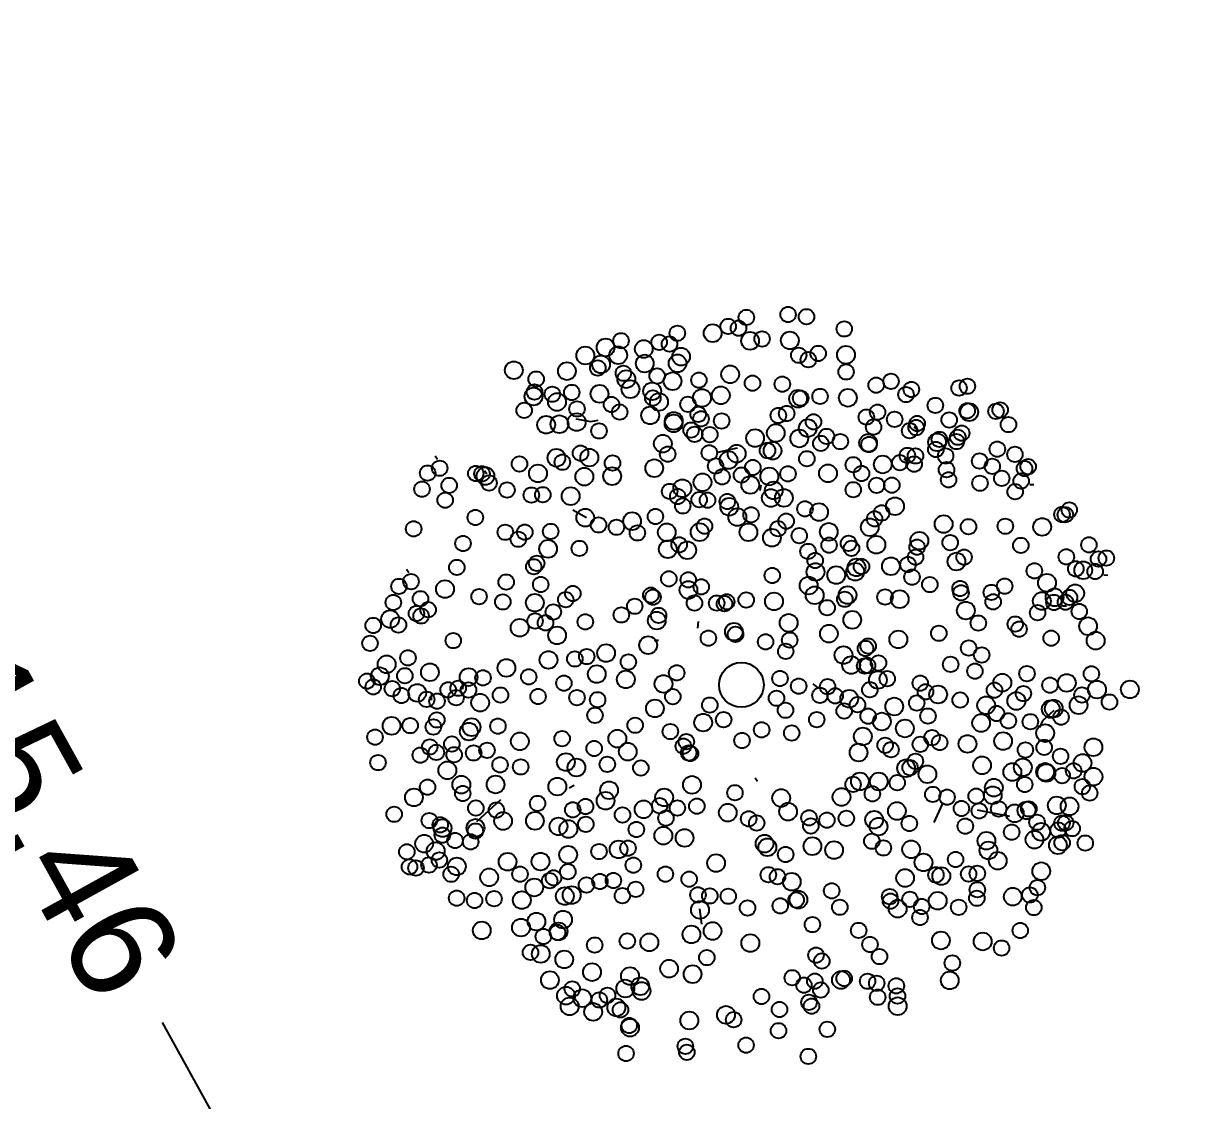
# Model space of a CAD drawing. Header units: millimetres. Extents: x 441061 to 442903, y 4515148 to 4515613.
# Drawn here: x 442184.374 to 442188.291, y 4515571.452 to 4515575.054 of the extents above; entities that cross this region are included whole.
import ezdxf

# ---------------------------------------------------------------- set-up
doc = ezdxf.new("R2010")
doc.units = ezdxf.units.MM
doc.linetypes.add('PUNTOS2', pattern=[0.125, 0, -0.125])
doc.layers.add('01_cotas', color=254, linetype='Continuous')
doc.layers.add('01_piscinas', color=254, linetype='Continuous')
doc.styles.add('Estilo1', font='swissel.ttf')
doc.styles.add('ROMANS', font='romans')
doc.dimstyles.new('DECIMAL-50', dxfattribs={"dimtxt": 0.08, "dimasz": 0.15, "dimexe": 0.09, "dimexo": 0, "dimgap": 0.09, "dimtad": 0, "dimzin": 0, "dimdsep": 46, "dimtxsty": 'ROMANS', "dimcen": 0.09, "dimclrt": 6, "dimadec": 0, "dimazin": 0, "dimtfac": 1.38, "dimtix": 1, "dimtofl": 0, "dimtmove": 2, "dimatfit": 3, "dimldrblk": 'OBLIQUE', "dimfxl": 1, "dimtolj": 1, "dimtzin": 0, "dimarcsym": 0})

# ---------------------------------------------------------------- blocks, each defined once
blk = doc.blocks.new('*D785')
at = {"layer": '01_cotas', "color": 0, "linetype": 'PUNTOS2', "lineweight": -2, "transparency": 16777216}
for p, q in [((442179.8114, 4515578.6368), (442180.8053, 4515579.1868)), ((442187.2973, 4515565.1108), (442188.2912, 4515565.6609))]:
    blk.add_line(p, q, dxfattribs=at)
at = {"layer": '01_cotas', "color": 0, "lineweight": -2, "transparency": 16777216}
for p, q in [((442180.7992, 4515579.012), (442184.1006, 4515573.0467)), ((442188.1398, 4515565.7485), (442184.8383, 4515571.7138))]:
    blk.add_line(p, q, dxfattribs=at)
at = {"layer": '01_cotas', "color": 0, "transparency": 16777216}
for points in [[(442180.8211, 4515579.0241), (442180.7773, 4515578.9999), (442180.7265, 4515579.1433)], [(442188.1617, 4515565.7606), (442188.1179, 4515565.7364), (442188.2124, 4515565.6173)]]:
    blk.add_solid(points, dxfattribs=at)
at = {"layer": '01_cotas', "color": 7, "transparency": 16777216, "insert": (442184.4695, 4515572.3803), "char_height": 0.35, "attachment_point": 5, "rotation": 298.9622, "style": 'Estilo1'}
blk.add_mtext('\\A1;15.46', dxfattribs=at)

msp = doc.modelspace()

# ---------------------------------------------------------------- linework, layer by layer
at = {"layer": '01_piscinas'}
for p, q in [((442186.2691, 4515573.8143), (442186.27, 4515573.8203)), ((442186.2205, 4515573.7314), (442186.2705, 4515573.7222)), ((442186.2705, 4515573.7222), (442186.2951, 4515573.7274)), ((442187.3493, 4515573.7049), (442187.3668, 4515573.69)), ((442186.7593, 4515573.6334), (442186.6938, 4515573.6193)), ((442185.7573, 4515573.5961), (442185.7495, 4515573.607)), ((442187.3165, 4515573.5981), (442187.3339, 4515573.5832)), ((442185.8877, 4515573.5396), (442185.8886, 4515573.5457)), ((442185.9224, 4515573.547), (442185.9146, 4515573.5578)), ((442186.836, 4515573.4916), (442186.8389, 4515573.5109)), ((442187.7368, 4515573.5123), (442187.7502, 4515573.5121)), ((442186.2555, 4515573.4006), (442186.2103, 4515573.426)), ((442185.6614, 4515573.2172), (442185.6536, 4515573.228)), ((442187.9842, 4515573.2096), (442187.9976, 4515573.2095)), ((442187.8464, 4515573.1062), (442187.8598, 4515573.1061)), ((442186.6282, 4515573.0314), (442186.6297, 4515573.0543)), ((442186.4823, 4515572.9916), (442186.4957, 4515572.9914)), ((442185.8428, 4515572.8284), (442185.8443, 4515572.8513)), ((442187.012, 4515572.8462), (442187.0294, 4515572.8313)), ((442185.7374, 4515572.7912), (442185.7389, 4515572.8141)), ((442186.8267, 4515572.5193), (442186.8189, 4515572.5302)), ((442186.2144, 4515572.5057), (442186.1972, 4515572.4966)), ((442185.9686, 4515572.4576), (442185.8878, 4515572.3841)), ((442187.4175, 4515572.3824), (442187.4452, 4515572.4434)), ((442187.5615, 4515572.4245), (442187.6688, 4515572.4034)), ((442186.6331, 4515572.0935), (442186.6396, 4515572.0421)), ((442186.2926, 4515571.8582), (442186.2873, 4515571.8553)), ((442186.7404, 4515571.7152), (442186.735, 4515571.7124))]:
    msp.add_line(p, q, dxfattribs=at)
msp.add_lwpolyline([(442187.8171, 4515572.757), (442187.7799, 4515572.7222), (442187.7799, 4515572.7222), (442187.7694, 4515572.6993)], dxfattribs=at)
for centre, radius in [((442186.7898, 4515574.0708), 0.0258), ((442186.9294, 4515574.0805), 0.0258), ((442186.9908, 4515574.073), 0.0258), ((442186.5592, 4515574.0178), 0.0258), ((442186.6774, 4515574.0181), 0.0297), ((442186.729, 4515574.0406), 0.0258), ((442186.7636, 4515574.0348), 0.0258), ((442187.117, 4515574.0322), 0.0258), ((442186.371, 4515573.9928), 0.0258), ((442186.4985, 4515573.9876), 0.0258), ((442186.533, 4515573.9818), 0.0258), ((442186.8024, 4515573.9925), 0.0297), ((442186.8424, 4515573.9987), 0.0258), ((442186.9353, 4515573.994), 0.0297), ((442186.2517, 4515573.9434), 0.0297), ((442186.3193, 4515573.9703), 0.0297), ((442186.3616, 4515573.9441), 0.0297), ((442186.4468, 4515573.9651), 0.0297), ((442186.5718, 4515573.9395), 0.0297), ((442186.965, 4515573.9442), 0.0258), ((442187.03, 4515573.9503), 0.0258), ((442187.1229, 4515573.9456), 0.0297), ((442186.2933, 4515573.9017), 0.0258), ((442186.3042, 4515573.9137), 0.0297), ((442186.4503, 4515573.9166), 0.0297), ((442186.5601, 4515573.9172), 0.0297), ((442186.997, 4515573.9294), 0.0258), ((442186.0126, 4515573.8942), 0.0297), ((442186.0872, 4515573.8645), 0.0258), ((442186.1901, 4515573.8912), 0.0297), ((442186.3789, 4515573.8841), 0.0258), ((442186.3887, 4515573.8644), 0.0297), ((442186.4919, 4515573.8749), 0.0258), ((442186.5432, 4515573.8575), 0.0297), ((442186.6313, 4515573.861), 0.0258), ((442186.7357, 4515573.8804), 0.0297), ((442187.1232, 4515573.8886), 0.0258), ((442186.0816, 4515573.8215), 0.0258), ((442186.4025, 4515573.8309), 0.0297), ((442186.475, 4515573.8239), 0.0297), ((442186.8103, 4515573.8508), 0.0258), ((442186.91, 4515573.8476), 0.0258), ((442187.2237, 4515573.8443), 0.0258), ((442187.2735, 4515573.857), 0.0258), ((442187.3413, 4515573.8298), 0.0258), ((442187.5008, 4515573.8347), 0.0258), ((442187.5287, 4515573.8405), 0.0258), ((442186.0785, 4515573.8063), 0.0297), ((442186.1413, 4515573.8138), 0.0258), ((442186.1571, 4515573.7879), 0.0297), ((442186.2063, 4515573.8199), 0.0258), ((442186.2992, 4515573.8152), 0.0297), ((442186.4772, 4515573.8012), 0.0258), ((442186.4978, 4515573.7883), 0.0297), ((442186.6416, 4515573.8017), 0.0297), ((442186.7045, 4515573.8103), 0.0297), ((442186.9627, 4515573.7989), 0.0297), ((442186.9713, 4515573.8006), 0.0258), ((442187.0362, 4515573.8067), 0.0258), ((442187.1292, 4515573.802), 0.0297), ((442187.3234, 4515573.8128), 0.0258), ((442186.0474, 4515573.76), 0.0258), ((442186.224, 4515573.7648), 0.0258), ((442186.339, 4515573.7796), 0.0258), ((442186.3665, 4515573.7542), 0.0258), ((442186.4685, 4515573.743), 0.0297), ((442186.5948, 4515573.7801), 0.0258), ((442186.629, 4515573.7468), 0.0258), ((442186.8967, 4515573.7427), 0.0258), ((442186.9246, 4515573.7494), 0.0258), ((442187.2285, 4515573.7538), 0.0258), ((442187.4216, 4515573.7766), 0.0258), ((442187.5277, 4515573.7584), 0.0258), ((442187.5346, 4515573.754), 0.0297), ((442187.6242, 4515573.7567), 0.0258), ((442187.6382, 4515573.7613), 0.0258), ((442186.1207, 4515573.7119), 0.0297), ((442186.1652, 4515573.7137), 0.0297), ((442186.2228, 4515573.7209), 0.0297), ((442186.5466, 4515573.7165), 0.0297), ((442186.5471, 4515573.7246), 0.0297), ((442186.6384, 4515573.7315), 0.0258), ((442186.7073, 4515573.7245), 0.0258), ((442186.9952, 4515573.7006), 0.0297), ((442187.0143, 4515573.7215), 0.0258), ((442187.1909, 4515573.7375), 0.0258), ((442187.2151, 4515573.7043), 0.0258), ((442187.2855, 4515573.7299), 0.0258), ((442187.3608, 4515573.7162), 0.0258), ((442187.4679, 4515573.7279), 0.0258), ((442187.6658, 4515573.7125), 0.0258), ((442186.2974, 4515573.6912), 0.0258), ((442186.6052, 4515573.6941), 0.0258), ((442186.617, 4515573.68), 0.0258), ((442186.6677, 4515573.6789), 0.0258), ((442186.8191, 4515573.6673), 0.0297), ((442186.888, 4515573.6844), 0.0297), ((442186.9666, 4515573.666), 0.0297), ((442187.0579, 4515573.6729), 0.0258), ((442187.3356, 4515573.6919), 0.0258), ((442187.3574, 4515573.7025), 0.0258), ((442187.4968, 4515573.67), 0.0258), ((442187.5096, 4515573.6837), 0.0258), ((442186.5107, 4515573.6486), 0.0297), ((442186.8607, 4515573.6256), 0.0258), ((442186.8775, 4515573.6252), 0.0297), ((442187.0389, 4515573.6495), 0.0258), ((442187.1038, 4515573.6556), 0.0258), ((442187.1968, 4515573.6509), 0.0297), ((442187.1998, 4515573.6457), 0.0258), ((442187.4272, 4515573.6534), 0.0297), ((442187.4233, 4515573.629), 0.0258), ((442187.435, 4515573.6628), 0.0258), ((442187.4918, 4515573.6556), 0.0258), ((442187.6286, 4515573.6304), 0.0258), ((442186.1551, 4515573.6014), 0.0297), ((442186.1749, 4515573.5866), 0.0258), ((442186.2357, 4515573.6167), 0.0258), ((442186.265, 4515573.602), 0.0297), ((442186.5269, 4515573.6136), 0.0258), ((442186.666, 4515573.618), 0.0258), ((442186.7306, 4515573.5938), 0.0297), ((442186.7575, 4515573.6151), 0.0297), ((442186.9922, 4515573.5983), 0.0258), ((442187.328, 4515573.6094), 0.0258), ((442187.3553, 4515573.6077), 0.0258), ((442187.4558, 4515573.6077), 0.0258), ((442187.5696, 4515573.5906), 0.0258), ((442187.6874, 4515573.6129), 0.0258), ((442185.7246, 4515573.5504), 0.0258), ((442185.7649, 4515573.5664), 0.0258), ((442185.8854, 4515573.549), 0.0258), ((442185.9065, 4515573.5477), 0.0258), ((442186.0316, 4515573.5808), 0.0258), ((442186.0935, 4515573.5492), 0.0297), ((442186.3427, 4515573.5839), 0.0258), ((442186.4821, 4515573.5666), 0.0297), ((442186.687, 4515573.5739), 0.0258), ((442186.8115, 4515573.569), 0.0258), ((442186.929, 4515573.5478), 0.0258), ((442187.0628, 4515573.5495), 0.0297), ((442187.1472, 4515573.5781), 0.0258), ((442187.175, 4515573.5489), 0.0258), ((442187.2456, 4515573.5791), 0.0297), ((442187.3027, 4515573.5851), 0.0258), ((442187.3509, 4515573.5803), 0.0258), ((442187.459, 4515573.5616), 0.0258), ((442187.6118, 4515573.5728), 0.0258), ((442187.7195, 4515573.5658), 0.0258), ((442187.7318, 4515573.5718), 0.0258), ((442185.7965, 4515573.5091), 0.0258), ((442185.9178, 4515573.5405), 0.0297), ((442185.93, 4515573.5173), 0.0258), ((442186.2483, 4515573.5384), 0.0297), ((442186.3414, 4515573.54), 0.0297), ((442186.6434, 4515573.5194), 0.0297), ((442186.7087, 4515573.5376), 0.0258), ((442186.7736, 4515573.5437), 0.0258), ((442186.8028, 4515573.5107), 0.0297), ((442186.8666, 4515573.539), 0.0297), ((442187.2253, 4515573.5093), 0.0258), ((442187.2761, 4515573.51), 0.0258), ((442187.4658, 4515573.5278), 0.0258), ((442187.5707, 4515573.5163), 0.0258), ((442187.6435, 4515573.5326), 0.0258), ((442187.7084, 4515573.5238), 0.0258), ((442185.7058, 4515573.4966), 0.0258), ((442185.9902, 4515573.4937), 0.0258), ((442186.0713, 4515573.4768), 0.0258), ((442186.1097, 4515573.4778), 0.0258), ((442186.2027, 4515573.4731), 0.0297), ((442186.5337, 4515573.4891), 0.0258), ((442186.5605, 4515573.4719), 0.0258), ((442186.5759, 4515573.4995), 0.0297), ((442186.8716, 4515573.467), 0.0297), ((442186.8813, 4515573.4923), 0.0297), ((442186.9154, 4515573.4672), 0.0297), ((442187.1471, 4515573.4946), 0.0258), ((442187.6883, 4515573.4879), 0.0258), ((442185.7831, 4515573.4597), 0.0258), ((442186.5773, 4515573.4406), 0.0258), ((442186.6323, 4515573.4614), 0.0258), ((442186.66, 4515573.4598), 0.0258), ((442186.7261, 4515573.4553), 0.0258), ((442186.7326, 4515573.4376), 0.0297), ((442186.9858, 4515573.4308), 0.0258), ((442187.2867, 4515573.4395), 0.0297), ((442185.8842, 4515573.4017), 0.0258), ((442186.2515, 4515573.4013), 0.0297), ((442186.4079, 4515573.3895), 0.0297), ((442186.486, 4515573.405), 0.0258), ((442186.7596, 4515573.4032), 0.0297), ((442186.8056, 4515573.4107), 0.0258), ((442186.9231, 4515573.3896), 0.0258), ((442187.0328, 4515573.4198), 0.0297), ((442187.2184, 4515573.3972), 0.0258), ((442187.2422, 4515573.4172), 0.0258), ((442187.8448, 4515573.4118), 0.0258), ((442187.8558, 4515573.411), 0.0258), ((442187.8691, 4515573.4269), 0.0258), ((442185.6778, 4515573.3638), 0.0258), ((442185.9843, 4515573.3524), 0.0258), ((442186.0493, 4515573.3526), 0.0258), ((442186.136, 4515573.3552), 0.0258), ((442186.2959, 4515573.377), 0.0258), ((442186.3556, 4515573.3692), 0.0258), ((442186.4257, 4515573.3503), 0.0258), ((442186.5239, 4515573.3521), 0.0297), ((442186.6338, 4515573.3527), 0.0297), ((442186.6499, 4515573.373), 0.0258), ((442186.7968, 4515573.3525), 0.0297), ((442186.8957, 4515573.3643), 0.0258), ((442187.0653, 4515573.3538), 0.0297), ((442187.2022, 4515573.3692), 0.0297), ((442187.4492, 4515573.3799), 0.0297), ((442187.5325, 4515573.3709), 0.0258), ((442187.6554, 4515573.3725), 0.0258), ((442187.7785, 4515573.3704), 0.0297), ((442185.8429, 4515573.3147), 0.0258), ((442186.0277, 4515573.3291), 0.0258), ((442186.8754, 4515573.3341), 0.0297), ((442186.9667, 4515573.341), 0.0258), ((442187.1314, 4515573.3153), 0.0258), ((442187.2243, 4515573.3106), 0.0297), ((442187.3681, 4515573.324), 0.0297), ((442187.4712, 4515573.3178), 0.0258), ((442186.1273, 4515573.297), 0.0297), ((442186.2318, 4515573.2984), 0.0258), ((442186.5275, 4515573.2956), 0.0297), ((442186.5655, 4515573.3104), 0.0258), ((442186.5924, 4515573.2923), 0.0297), ((442186.996, 4515573.2884), 0.0258), ((442187.0664, 4515573.3092), 0.0258), ((442187.1412, 4515573.2987), 0.0258), ((442187.3605, 4515573.3027), 0.0258), ((442187.7071, 4515573.3084), 0.0258), ((442187.9348, 4515573.3103), 0.0258), ((442185.8222, 4515573.235), 0.0258), ((442186.0793, 4515573.2372), 0.0258), ((442186.0891, 4515573.2486), 0.0258), ((442187.0197, 4515573.258), 0.0258), ((442187.1579, 4515573.235), 0.0297), ((442187.1747, 4515573.2378), 0.0258), ((442187.2731, 4515573.2388), 0.0297), ((442187.3302, 4515573.2448), 0.0258), ((442187.3555, 4515573.2691), 0.0258), ((442187.492, 4515573.2546), 0.0297), ((442187.5176, 4515573.2691), 0.0258), ((442187.8592, 4515573.2701), 0.0258), ((442187.9669, 4515573.2631), 0.0258), ((442187.9931, 4515573.2661), 0.0258), ((442186.5308, 4515573.1967), 0.0258), ((442186.8764, 4515573.2079), 0.0258), ((442187.0211, 4515573.2197), 0.0297), ((442187.0903, 4515573.2092), 0.0297), ((442187.1538, 4515573.2204), 0.0297), ((442187.3435, 4515573.2023), 0.0258), ((442187.7524, 4515573.2234), 0.0258), ((442187.8909, 4515573.23), 0.0258), ((442187.9158, 4515573.2254), 0.0297), ((442187.9558, 4515573.2212), 0.0258), ((442185.6287, 4515573.1714), 0.0258), ((442185.6691, 4515573.1874), 0.0258), ((442185.7826, 4515573.1624), 0.0297), ((442185.9873, 4515573.1859), 0.0258), ((442186.1026, 4515573.1778), 0.0258), ((442186.5962, 4515573.1593), 0.0297), ((442186.5957, 4515573.1933), 0.0258), ((442186.6391, 4515573.17), 0.0258), ((442186.9982, 4515573.1741), 0.0297), ((442187.4032, 4515573.1774), 0.0258), ((442187.5041, 4515573.1646), 0.0258), ((442187.6532, 4515573.1724), 0.0258), ((442187.7946, 4515573.1834), 0.0297), ((442185.6099, 4515573.1176), 0.0258), ((442185.7006, 4515573.1301), 0.0258), ((442185.8966, 4515573.1372), 0.0258), ((442185.9758, 4515573.1196), 0.0258), ((442186.083, 4515573.1167), 0.0297), ((442186.1862, 4515573.1271), 0.0258), ((442186.2098, 4515573.1478), 0.0258), ((442186.4705, 4515573.142), 0.0258), ((442186.4777, 4515573.1353), 0.0258), ((442186.6164, 4515573.1158), 0.0258), ((442186.6907, 4515573.1156), 0.0258), ((442186.7244, 4515573.1199), 0.0258), ((442186.7894, 4515573.126), 0.0258), ((442186.8823, 4515573.1213), 0.0297), ((442187.0182, 4515573.1417), 0.0297), ((442187.1188, 4515573.1284), 0.0258), ((442187.1281, 4515573.1424), 0.0297), ((442187.2534, 4515573.1359), 0.0258), ((442187.3024, 4515573.1287), 0.0297), ((442187.5074, 4515573.15), 0.0258), ((442187.6087, 4515573.1514), 0.0258), ((442187.6146, 4515573.12), 0.0258), ((442187.7773, 4515573.1227), 0.0297), ((442187.8201, 4515573.1348), 0.0297), ((442187.818, 4515573.1178), 0.0258), ((442187.8564, 4515573.1186), 0.0258), ((442187.87, 4515573.1347), 0.0258), ((442187.8889, 4515573.1483), 0.0297), ((442185.6872, 4515573.0807), 0.0258), ((442185.7263, 4515573.0935), 0.0258), ((442186.1446, 4515573.0858), 0.0258), ((442186.3719, 4515573.076), 0.0258), ((442186.4169, 4515573.1051), 0.0258), ((442186.7168, 4515573.1136), 0.0258), ((442187.0598, 4515573.1), 0.0258), ((442187.5235, 4515573.0905), 0.0297), ((442187.7632, 4515573.0835), 0.0258), ((442187.9025, 4515573.0877), 0.0258), ((442185.5428, 4515573.0409), 0.0258), ((442185.5995, 4515573.0623), 0.0297), ((442185.6271, 4515573.0425), 0.0258), ((442185.7027, 4515573.0728), 0.0258), ((442186.0322, 4515573.0331), 0.0297), ((442186.0838, 4515573.0556), 0.0258), ((442186.1184, 4515573.0498), 0.0258), ((442186.2516, 4515573.0529), 0.0258), ((442186.4903, 4515573.057), 0.0297), ((442186.4966, 4515573.0744), 0.0258), ((442186.9312, 4515573.0495), 0.0297), ((442187.1439, 4515573.0597), 0.0297), ((442187.5651, 4515573.0488), 0.0258), ((442187.6885, 4515573.0455), 0.0258), ((442187.9319, 4515573.0384), 0.0297), ((442186.1572, 4515573.0075), 0.0297), ((442186.663, 4515572.9985), 0.0258), ((442186.7483, 4515573.0199), 0.0297), ((442186.7537, 4515573.0111), 0.0258), ((442187.0658, 4515573.0135), 0.0297), ((442187.2977, 4515572.9942), 0.0297), ((442187.433, 4515573.0148), 0.0258), ((442187.7014, 4515573.0284), 0.0258), ((442187.8086, 4515572.9984), 0.0258), ((442185.5321, 4515572.9811), 0.0258), ((442185.8103, 4515572.9902), 0.0258), ((442186.4617, 4515572.975), 0.0297), ((442186.8541, 4515572.986), 0.0258), ((442186.9347, 4515572.992), 0.0258), ((442187.1879, 4515572.964), 0.0258), ((442187.1969, 4515572.972), 0.0258), ((442187.533, 4515572.9654), 0.0258), ((442187.9574, 4515572.9899), 0.0297), ((442185.659, 4515572.9326), 0.0258), ((442186.1286, 4515572.9255), 0.0297), ((442186.2167, 4515572.929), 0.0258), ((442186.2564, 4515572.9367), 0.0258), ((442186.321, 4515572.9484), 0.0297), ((442186.9216, 4515572.9543), 0.0258), ((442187.1146, 4515572.9417), 0.0297), ((442187.5764, 4515572.9422), 0.0258), ((442185.5876, 4515572.9108), 0.0297), ((442185.7324, 4515572.8844), 0.0297), ((442185.9879, 4515572.8989), 0.0297), ((442186.2899, 4515572.8782), 0.0297), ((442186.3957, 4515572.9187), 0.0258), ((442186.557, 4515572.8825), 0.0258), ((442186.7734, 4515572.8422), 0.0747), ((442186.7734, 4515572.8422), 0.0747), ((442187.1402, 4515572.9085), 0.0297), ((442187.185, 4515572.9052), 0.0258), ((442187.1946, 4515572.907), 0.0258), ((442187.2315, 4515572.9154), 0.0258), ((442187.4727, 4515572.9108), 0.0258), ((442187.5537, 4515572.8879), 0.0258), ((442185.5216, 4515572.8545), 0.0258), ((442185.565, 4515572.8712), 0.0297), ((442185.6483, 4515572.8728), 0.0258), ((442185.8614, 4515572.8681), 0.0297), ((442185.9096, 4515572.8656), 0.0258), ((442186.0626, 4515572.8692), 0.0258), ((442186.1801, 4515572.848), 0.0258), ((442186.387, 4515572.8605), 0.0297), ((442186.5129, 4515572.8454), 0.0297), ((442186.9022, 4515572.8636), 0.0258), ((442187.2295, 4515572.8587), 0.0297), ((442187.2608, 4515572.8628), 0.0258), ((442187.371, 4515572.848), 0.0258), ((442187.6455, 4515572.8495), 0.0297), ((442187.7278, 4515572.8798), 0.0258), ((442187.8046, 4515572.8412), 0.0258), ((442187.8608, 4515572.8487), 0.0297), ((442187.9431, 4515572.879), 0.0258), ((442185.5429, 4515572.8356), 0.0258), ((442185.6066, 4515572.8295), 0.0258), ((442185.6368, 4515572.8065), 0.0258), ((442185.6899, 4515572.8153), 0.0297), ((442185.7931, 4515572.8257), 0.0258), ((442185.8268, 4515572.8309), 0.0258), ((442185.8614, 4515572.8251), 0.0258), ((442185.9683, 4515572.808), 0.0258), ((442186.0938, 4515572.8032), 0.0258), ((442186.5441, 4515572.8028), 0.0258), ((442186.9648, 4515572.8377), 0.0258), ((442187.0357, 4515572.8071), 0.0258), ((442187.0613, 4515572.8361), 0.0258), ((442187.0868, 4515572.8054), 0.0258), ((442187.2027, 4515572.826), 0.0258), ((442187.3887, 4515572.8189), 0.0258), ((442187.4308, 4515572.81), 0.0297), ((442187.6191, 4515572.8245), 0.0258), ((442187.7159, 4515572.813), 0.0258), ((442187.9116, 4515572.8083), 0.0258), ((442187.9618, 4515572.8264), 0.0297), ((442188.0717, 4515572.8271), 0.0297), ((442185.7214, 4515572.7937), 0.0258), ((442185.756, 4515572.7879), 0.0258), ((442185.8195, 4515572.7992), 0.0258), ((442185.9002, 4515572.7827), 0.0297), ((442186.2237, 4515572.7995), 0.0258), ((442186.2927, 4515572.7925), 0.0258), ((442186.4843, 4515572.7635), 0.0297), ((442186.6676, 4515572.7747), 0.0258), ((442186.8906, 4515572.7974), 0.0258), ((442187.1337, 4515572.7957), 0.0297), ((442187.1613, 4515572.7759), 0.0258), ((442187.2842, 4515572.7698), 0.0297), ((442187.3594, 4515572.7817), 0.0258), ((442187.5046, 4515572.7915), 0.0258), ((442187.5913, 4515572.7737), 0.0297), ((442187.6921, 4515572.7884), 0.0297), ((442187.8073, 4515572.7614), 0.0297), ((442187.8172, 4515572.7628), 0.0297), ((442187.9002, 4515572.7742), 0.0297), ((442188.0034, 4515572.7847), 0.0258), ((442185.7553, 4515572.725), 0.0258), ((442186.284, 4515572.7404), 0.0258), ((442186.714, 4515572.7259), 0.0258), ((442186.9208, 4515572.7574), 0.0258), ((442187.0252, 4515572.726), 0.0258), ((442187.1168, 4515572.7548), 0.0258), ((442187.1969, 4515572.7374), 0.0258), ((442187.2428, 4515572.7196), 0.0297), ((442187.3968, 4515572.7379), 0.0258), ((442187.6258, 4515572.7466), 0.0258), ((442187.8418, 4515572.7342), 0.0258), ((442185.6041, 4515572.7052), 0.0297), ((442185.6661, 4515572.7061), 0.0258), ((442185.7437, 4515572.7015), 0.0258), ((442185.8622, 4515572.6861), 0.0297), ((442185.8716, 4515572.7008), 0.0297), ((442185.9596, 4515572.7043), 0.0258), ((442186.4183, 4515572.7072), 0.0258), ((442186.5358, 4515572.686), 0.0258), ((442186.6456, 4515572.7162), 0.0297), ((442186.841, 4515572.6917), 0.0258), ((442187.3197, 4515572.6965), 0.0297), ((442187.5744, 4515572.7148), 0.0297), ((442187.6657, 4515572.7218), 0.0258), ((442187.739, 4515572.719), 0.0258), ((442187.7886, 4515572.6809), 0.0297), ((442185.5488, 4515572.6675), 0.0258), ((442186.0328, 4515572.6535), 0.0297), ((442186.1741, 4515572.6624), 0.0258), ((442186.3587, 4515572.6623), 0.0297), ((442186.5891, 4515572.6523), 0.0258), ((442186.7753, 4515572.6563), 0.0258), ((442186.9416, 4515572.6813), 0.0258), ((442187.1791, 4515572.6699), 0.0297), ((442187.4104, 4515572.6657), 0.0258), ((442187.436, 4515572.6496), 0.0258), ((442187.5289, 4515572.6448), 0.0297), ((442187.6479, 4515572.6542), 0.0297), ((442185.7002, 4515572.6073), 0.0258), ((442185.7317, 4515572.6347), 0.0258), ((442185.7537, 4515572.6164), 0.0258), ((442185.8056, 4515572.6445), 0.0258), ((442185.8134, 4515572.6086), 0.0258), ((442185.8784, 4515572.6147), 0.0258), ((442185.9231, 4515572.6233), 0.0258), ((442186.2811, 4515572.6295), 0.0258), ((442186.3935, 4515572.6189), 0.0297), ((442186.5794, 4515572.6374), 0.0258), ((442186.5971, 4515572.6145), 0.0258), ((442186.603, 4515572.6129), 0.0258), ((442187.1649, 4515572.6161), 0.0297), ((442187.2537, 4515572.6402), 0.0258), ((442187.2735, 4515572.6254), 0.0258), ((442187.371, 4515572.6434), 0.0258), ((442187.7226, 4515572.6246), 0.0258), ((442187.7852, 4515572.6331), 0.0258), ((442187.9498, 4515572.6336), 0.0297), ((442185.5588, 4515572.5823), 0.0258), ((442185.9667, 4515572.5747), 0.0258), ((442186.0357, 4515572.5678), 0.0258), ((442186.1867, 4515572.5841), 0.0297), ((442186.222, 4515572.566), 0.0297), ((442186.3252, 4515572.5765), 0.0258), ((442187.3236, 4515572.5636), 0.0297), ((442187.3549, 4515572.5869), 0.0258), ((442187.5777, 4515572.5731), 0.0297), ((442187.7138, 4515572.5663), 0.0297), ((442187.8401, 4515572.6034), 0.0258), ((442187.9137, 4515572.5811), 0.0297), ((442185.7904, 4515572.5565), 0.0297), ((442186.4371, 4515572.5643), 0.0258), ((442187.3371, 4515572.5655), 0.0258), ((442187.3949, 4515572.5434), 0.0297), ((442187.6787, 4515572.5508), 0.0297), ((442187.7886, 4515572.5514), 0.0297), ((442187.7924, 4515572.5479), 0.0297), ((442187.8454, 4515572.5388), 0.0258), ((442187.8837, 4515572.5548), 0.0258), ((442187.9501, 4515572.5353), 0.0297), ((442185.7244, 4515572.5002), 0.0258), ((442185.8373, 4515572.5086), 0.0297), ((442185.9517, 4515572.5092), 0.0297), ((442186.1581, 4515572.5021), 0.0297), ((442186.3311, 4515572.49), 0.0297), ((442186.6083, 4515572.5079), 0.0297), ((442187.1466, 4515572.5096), 0.0258), ((442187.1695, 4515572.5195), 0.0297), ((442187.2324, 4515572.5192), 0.0297), ((442187.2942, 4515572.5151), 0.0258), ((442187.6171, 4515572.4986), 0.0297), ((442187.7203, 4515572.5091), 0.0258), ((442187.913, 4515572.5022), 0.0258), ((442185.6788, 4515572.466), 0.0297), ((442185.842, 4515572.479), 0.0258), ((442186.3193, 4515572.4548), 0.0297), ((442186.5152, 4515572.4659), 0.0297), ((442186.7517, 4515572.4815), 0.0258), ((442186.9063, 4515572.4639), 0.0297), ((442187.1079, 4515572.4673), 0.0297), ((442187.2111, 4515572.4778), 0.0258), ((442187.4128, 4515572.4759), 0.0258), ((442187.4607, 4515572.4666), 0.0258), ((442187.558, 4515572.4701), 0.0258), ((442187.6133, 4515572.4732), 0.0297), ((442187.9375, 4515572.4804), 0.0258), ((442185.8856, 4515572.4304), 0.0258), ((442185.9545, 4515572.4235), 0.0258), ((442186.0921, 4515572.4458), 0.0258), ((442186.2096, 4515572.4246), 0.0258), ((442186.2524, 4515572.4354), 0.0258), ((442186.4463, 4515572.426), 0.0297), ((442186.4998, 4515572.4382), 0.0258), ((442186.5595, 4515572.4305), 0.0258), ((442186.6245, 4515572.4366), 0.0258), ((442186.7276, 4515572.415), 0.0297), ((442186.9292, 4515572.4184), 0.0297), ((442187.2931, 4515572.4205), 0.0297), ((442187.5086, 4515572.4289), 0.0258), ((442187.5683, 4515572.4211), 0.0258), ((442187.6333, 4515572.4273), 0.0258), ((442187.6868, 4515572.4126), 0.0297), ((442187.7262, 4515572.4225), 0.0297), ((442187.7339, 4515572.4275), 0.0258), ((442187.8274, 4515572.4392), 0.0297), ((442187.8701, 4515572.436), 0.0297), ((442185.6128, 4515572.4097), 0.0258), ((442185.7303, 4515572.3885), 0.0258), ((442185.7668, 4515572.3744), 0.0258), ((442185.9769, 4515572.3871), 0.0297), ((442186.0833, 4515572.3876), 0.0297), ((442186.1619, 4515572.3691), 0.0297), ((442186.2532, 4515572.3761), 0.0258), ((442186.3759, 4515572.4073), 0.0258), ((442186.521, 4515572.3964), 0.0258), ((442186.7977, 4515572.3942), 0.0258), ((442186.8246, 4515572.3804), 0.0258), ((442186.9994, 4515572.3976), 0.0258), ((442187.0591, 4515572.3899), 0.0258), ((442187.1241, 4515572.396), 0.0258), ((442187.217, 4515572.3912), 0.0297), ((442187.2315, 4515572.3683), 0.0297), ((442187.3347, 4515572.3788), 0.0258), ((442187.7614, 4515572.3829), 0.0258), ((442187.8448, 4515572.3798), 0.0258), ((442187.8574, 4515572.3811), 0.0258), ((442185.7746, 4515572.3635), 0.0297), ((442185.7739, 4515572.3399), 0.0258), ((442185.8845, 4515572.3641), 0.0297), ((442185.8843, 4515572.3533), 0.0258), ((442186.195, 4515572.3603), 0.0297), ((442186.4223, 4515572.3586), 0.0258), ((442186.5123, 4515572.3381), 0.0297), ((442186.5834, 4515572.3304), 0.0297), ((442187.0053, 4515572.3705), 0.0258), ((442187.5217, 4515572.3699), 0.0258), ((442187.6766, 4515572.3497), 0.0258), ((442187.7751, 4515572.3508), 0.0297), ((442187.8322, 4515572.3567), 0.0258), ((442187.879, 4515572.3617), 0.0258), ((442185.713, 4515572.3113), 0.0297), ((442185.8162, 4515572.3218), 0.0258), ((442185.8684, 4515572.3174), 0.0258), ((442186.3629, 4515572.2921), 0.0297), ((442186.3942, 4515572.2962), 0.0258), ((442186.8508, 4515572.3113), 0.0297), ((442186.8601, 4515572.2993), 0.0297), ((442187.0107, 4515572.303), 0.0297), ((442187.083, 4515572.2898), 0.0297), ((442187.2093, 4515572.3193), 0.0258), ((442187.2477, 4515572.297), 0.0258), ((442187.3406, 4515572.2923), 0.0297), ((442187.5922, 4515572.3211), 0.0297), ((442187.5988, 4515572.2887), 0.0297), ((442187.7527, 4515572.3247), 0.0297), ((442187.8313, 4515572.3063), 0.0297), ((442187.8455, 4515572.3143), 0.0258), ((442187.9226, 4515572.3132), 0.0258), ((442185.6551, 4515572.2839), 0.0258), ((442185.7516, 4515572.2864), 0.0297), ((442185.764, 4515572.2567), 0.0258), ((442185.9919, 4515572.2508), 0.0297), ((442186.1018, 4515572.2515), 0.0297), ((442186.1942, 4515572.2744), 0.0297), ((442186.2974, 4515572.2849), 0.0258), ((442186.9212, 4515572.2749), 0.0258), ((442187.4891, 4515572.2585), 0.0258), ((442187.6301, 4515572.2543), 0.0297), ((442185.6642, 4515572.2339), 0.0258), ((442185.6856, 4515572.2301), 0.0258), ((442185.7292, 4515572.24), 0.0258), ((442185.8221, 4515572.2352), 0.0297), ((442186.1934, 4515572.2176), 0.0258), ((442186.4122, 4515572.2395), 0.0258), ((442186.6887, 4515572.2465), 0.0297), ((442187.3819, 4515572.2486), 0.0297), ((442187.7754, 4515572.2192), 0.0297), ((442185.8032, 4515572.209), 0.0258), ((442185.9303, 4515572.1987), 0.0297), ((442186.0335, 4515572.2092), 0.0258), ((442186.1326, 4515572.1875), 0.0258), ((442186.1454, 4515572.197), 0.0258), ((442186.3004, 4515572.1848), 0.0258), ((442186.3456, 4515572.188), 0.0258), ((442186.5194, 4515572.2095), 0.0258), ((442186.5987, 4515572.1927), 0.0258), ((442186.8634, 4515572.2073), 0.0258), ((442186.8941, 4515572.2007), 0.0258), ((442186.9416, 4515572.1839), 0.0297), ((442187.3203, 4515572.1964), 0.0297), ((442187.4235, 4515572.2069), 0.0258), ((442187.4414, 4515572.203), 0.0297), ((442187.5327, 4515572.2099), 0.0258), ((442187.5618, 4515572.212), 0.0258), ((442186.0809, 4515572.1649), 0.0297), ((442186.1832, 4515572.136), 0.0297), ((442186.206, 4515572.1393), 0.0297), ((442186.2557, 4515572.1732), 0.0258), ((442186.3756, 4515572.1374), 0.0258), ((442186.4202, 4515572.1585), 0.0258), ((442186.6281, 4515572.1401), 0.0258), ((442186.6678, 4515572.1366), 0.0258), ((442187.0751, 4515572.1535), 0.0258), ((442187.562, 4515572.1573), 0.0258), ((442187.6803, 4515572.134), 0.0297), ((442187.7375, 4515572.1399), 0.0258), ((442187.7627, 4515572.1643), 0.0258), ((442185.8218, 4515572.129), 0.0258), ((442185.8815, 4515572.1212), 0.0258), ((442185.9465, 4515572.1273), 0.0258), ((442186.0394, 4515572.1226), 0.0297), ((442186.7294, 4515572.1354), 0.0258), ((442186.9032, 4515572.1033), 0.0258), ((442186.9563, 4515572.1231), 0.0258), ((442186.9639, 4515572.1241), 0.0297), ((442187.1021, 4515572.0987), 0.0258), ((442187.2689, 4515572.1342), 0.0258), ((442187.2715, 4515572.119), 0.0258), ((442187.2956, 4515572.094), 0.0297), ((442187.3365, 4515572.1251), 0.0258), ((442187.3759, 4515572.1013), 0.0258), ((442187.4294, 4515572.1204), 0.0297), ((442187.4996, 4515572.0986), 0.0258), ((442187.5603, 4515572.1288), 0.0258), ((442187.7508, 4515572.0975), 0.0258), ((442186.1774, 4515572.0574), 0.0297), ((442186.6349, 4515572.0899), 0.0297), ((442186.7939, 4515572.0963), 0.0258), ((442187.3703, 4515572.0644), 0.0258), ((442185.9054, 4515572.0212), 0.0297), ((442186.0367, 4515572.0307), 0.0297), ((442186.0882, 4515572.0508), 0.0297), ((442186.1624, 4515572.0179), 0.0297), ((442186.6769, 4515572.0193), 0.0297), ((442187.0107, 4515572.0407), 0.0258), ((442187.1651, 4515572.0212), 0.0258), ((442187.7053, 4515572.021), 0.0258), ((442186.1114, 4515572.0011), 0.0258), ((442186.1587, 4515572.0143), 0.0258), ((442186.3919, 4515571.9859), 0.0258), ((442186.4656, 4515571.9813), 0.0297), ((442186.6063, 4515572.0079), 0.0297), ((442186.8031, 4515571.979), 0.0297), ((442187.4401, 4515571.9877), 0.0297), ((442187.5797, 4515571.9843), 0.0297), ((442186.0685, 4515571.9479), 0.0258), ((442186.1026, 4515571.9428), 0.0297), ((442186.283, 4515571.9722), 0.0258), ((442187.2031, 4515571.974), 0.0258), ((442187.6429, 4515571.9623), 0.0258), ((442186.1812, 4515571.9244), 0.0297), ((442186.6579, 4515571.9304), 0.0258), ((442187.0227, 4515571.9387), 0.0258), ((442187.042, 4515571.9189), 0.0258), ((442187.2349, 4515571.9338), 0.0258), ((442187.4783, 4515571.9122), 0.0258), ((442186.274, 4515571.8818), 0.0297), ((442186.4011, 4515571.8686), 0.0297), ((442186.5316, 4515571.8934), 0.0297), ((442186.6102, 4515571.875), 0.0297), ((442186.9432, 4515571.863), 0.0258), ((442186.1333, 4515571.8552), 0.0297), ((442186.208, 4515571.8256), 0.0258), ((442186.3853, 4515571.827), 0.0297), ((442186.4353, 4515571.8346), 0.0297), ((442186.4396, 4515571.8186), 0.0297), ((442186.9822, 4515571.8381), 0.0258), ((442187.0187, 4515571.8516), 0.0258), ((442187.1061, 4515571.8554), 0.0297), ((442187.1169, 4515571.8607), 0.0258), ((442187.195, 4515571.8512), 0.0258), ((442187.2256, 4515571.8446), 0.0258), ((442187.291, 4515571.8361), 0.0258), ((442187.4696, 4515571.854), 0.0297), ((442186.1871, 4515571.803), 0.0297), ((442186.2414, 4515571.7946), 0.0297), ((442186.2984, 4515571.7888), 0.0258), ((442186.3256, 4515571.8044), 0.0258), ((442186.8403, 4515571.8002), 0.0258), ((442187.0388, 4515571.822), 0.0258), ((442187.2288, 4515571.7979), 0.0258), ((442187.295, 4515571.8019), 0.0258), ((442186.1993, 4515571.7673), 0.0297), ((442186.2779, 4515571.7489), 0.0297), ((442186.3552, 4515571.7637), 0.0297), ((442186.3692, 4515571.7558), 0.0258), ((442186.9007, 4515571.7569), 0.0258), ((442186.9992, 4515571.7807), 0.0258), ((442187.0078, 4515571.768), 0.0258), ((442187.2955, 4515571.7679), 0.0297), ((442186.5993, 4515571.7201), 0.0297), ((442186.7218, 4515571.7389), 0.0297), ((442186.7474, 4515571.7227), 0.0258), ((442186.4011, 4515571.6961), 0.0297), ((442186.3985, 4515571.7032), 0.0258), ((442186.8975, 4515571.6858), 0.0258), ((442187.0605, 4515571.6906), 0.0258), ((442186.586, 4515571.6338), 0.0258), ((442186.789, 4515571.6377), 0.0258), ((442186.3878, 4515571.6098), 0.0258), ((442186.5908, 4515571.6137), 0.0258), ((442186.997, 4515571.6001), 0.0258)]:
    msp.add_circle(centre, radius, dxfattribs=at)

# ---------------------------------------------------------------- dimensions: what is measured, and where the dimension line sits
at = {"layer": '01_cotas', "color": 251}
dim = msp.add_aligned_dim(p1=(442179.8114, 4515578.6368, 0), p2=(442187.2973, 4515565.1108, 0), distance=1.0459, dimstyle='DECIMAL-50', override={"dimtxt": 0.35, "dimtxsty": 'Estilo1', "dimsah": 1, "dimclrt": 7, "dimfxl": 0.09, "dimarcsym": 2}, dxfattribs=at)
dim.commit()
dim.dimension.update_dxf_attribs({"geometry": '*D785', "text_midpoint": (442184.4695, 4515572.3803)})

doc.saveas('drawing.dxf')
